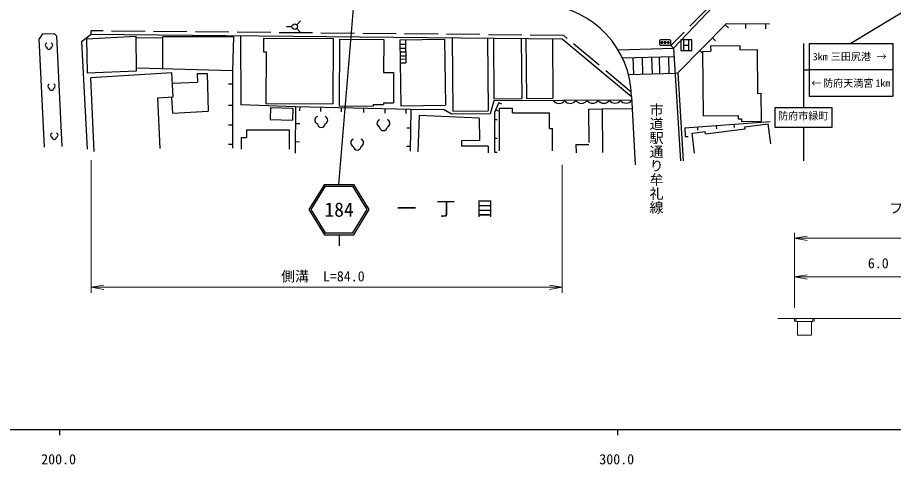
# Model space of a CAD drawing. Units: millimetres, scale not verified. Extents: x 40000 to 680000, y 20000 to 380000.
# Drawn here: x 260480 to 417431, y 198715 to 278900 of the extents above; entities that cross this region are included whole.
import ezdxf
from ezdxf.enums import TextEntityAlignment as Align

# ---------------------------------------------------------------- set-up
doc = ezdxf.new("R2010")
doc.units = ezdxf.units.MM
doc.header["$LTSCALE"] = 1000
doc.linetypes.add('DASHED', pattern=[7.5, 6, -1.5])
for name, color, linetype, lineweight in [('M-BGD', 7, 'Continuous', 25), ('M-BGD-EXST', 7, 'Continuous', 25), ('M-STR-HTXT', 7, 'Continuous', 13), ('M-STR-STRC', 7, 'Continuous', 25), ('M-TTL-BAND', 7, 'Continuous', 25)]:
    doc.layers.add(name, color=color, linetype=linetype, lineweight=lineweight)
doc.layers.add('M-BMK-HTXT', color=7, linetype='Continuous')
doc.styles.add('@ＭＳ ゴシック', font='')
doc.styles.add('ＭＳ ゴシック', font='')
doc.styles.get('@ＭＳ ゴシック').set_extended_font_data('@MS Gothic')
doc.styles.get('ＭＳ ゴシック').set_extended_font_data('MS Gothic')

# ---------------------------------------------------------------- blocks, each defined once
blk = doc.blocks.new('open_arrow')
at = {"color": 0, "linetype": 'Continuous', "lineweight": -2}
blk.add_lwpolyline([(7.5, 1.25), (0, 0), (7.5, -1.25)], dxfattribs=at)

msp = doc.modelspace()

# ---------------------------------------------------------------- hatches: boundary and pattern name
at = {"layer": 'M-BGD-EXST'}
for points in [[(376088, 274412, 1), (375789, 274412, 1)], [(376663, 274412, 1), (376363, 274412, 1)], [(377237, 274412, 1), (376937, 274412, 1)]]:
    msp.add_hatch(color=256, dxfattribs=at).paths.add_polyline_path(points)

# ---------------------------------------------------------------- linework, layer by layer
at = {"layer": 'M-BGD', "linetype": 'DASHED'}
for p, q in [((385200, 281581), (377523, 273861)), ((358342, 275682), (273688, 276504)), ((370459, 265492), (358342, 275682)), ((362793, 262469), (365206, 262493)), ((362793, 262469), (362856, 256122)), ((360536, 256099), (362856, 256122)), ((360536, 256099), (360551, 254621))]:
    msp.add_line(p, q, dxfattribs=at)
at = {"layer": 'M-BGD'}
for p, q in [((378044, 273369), (385324, 281079)), ((378790, 268950), (387512, 277841)), ((387512, 277841), (395228, 277759)), ((390995, 276928), (391004, 277804)), ((273682, 275905), (273688, 276504)), ((387268, 277592), (387843, 277028)), ((394556, 276890), (394565, 277766)), ((264950, 275985), (264348, 275096)), ((265289, 255614), (264348, 275096)), ((264950, 275985), (267057, 276015)), ((267057, 276015), (267514, 275579)), ((268471, 255768), (267514, 275579)), ((271944, 274600), (273682, 275905)), ((272829, 275046), (281763, 275538)), ((272829, 275046), (272965, 268979)), ((273682, 275905), (358059, 275078)), ((281785, 269318), (281763, 275538)), ((286493, 275221), (281764, 275246)), ((299155, 275415), (286493, 275423)), ((286512, 269730), (286493, 275423)), ((299155, 275415), (298972, 269401)), ((300408, 275643), (300521, 263239)), ((304568, 275185), (304555, 272732)), ((304568, 275185), (317045, 275118)), ((317045, 275118), (316982, 263402)), ((318161, 274992), (318108, 263041)), ((318161, 274992), (326104, 274957)), ((326104, 274957), (326078, 269021)), ((328990, 274897), (337014, 275015)), ((328990, 274897), (329164, 263082)), ((330020, 274912), (330081, 270792)), ((337014, 275015), (337188, 263200)), ((338352, 275271), (338468, 262082)), ((344716, 275209), (344831, 262138)), ((345746, 275199), (345841, 264337)), ((350722, 275150), (350816, 264381)), ((351566, 275142), (351661, 264389)), ((356332, 275095), (356425, 264431)), ((358059, 275078), (370489, 264724)), ((384992, 275273), (385567, 274709)), ((271944, 274600), (272964, 255285)), ((329002, 274125), (330032, 274140)), ((329012, 273389), (330042, 273404)), ((377523, 273861), (378044, 273369)), ((378044, 273369), (379262, 253178)), ((384662, 273800), (389909, 273873)), ((384662, 273800), (384675, 272843)), ((389909, 273873), (389920, 273096)), ((389920, 273096), (392982, 273138)), ((392982, 273138), (393091, 265292)), ((304555, 272732), (305024, 272729)), ((305024, 272729), (304975, 263467)), ((329022, 272740), (330052, 272755)), ((329032, 272032), (330062, 272048)), ((382722, 272959), (383190, 272499)), ((383186, 272822), (384675, 272843)), ((383186, 272822), (383346, 261246)), ((329041, 271444), (330071, 271459)), ((329051, 270776), (330081, 270792)), ((272965, 268979), (281785, 269318)), ((288142, 268994), (273613, 268072)), ((281985, 269849), (298972, 269401)), ((288345, 264644), (288142, 268994)), ((292672, 268834), (294451, 268841)), ((292672, 268834), (292719, 267326)), ((294451, 268841), (294665, 262087)), ((298972, 269401), (298970, 255468)), ((326078, 269021), (327864, 269013)), ((327864, 269013), (327840, 263592)), ((378313, 268901), (378790, 268950)), ((378790, 268950), (379740, 253207)), ((274227, 254873), (273613, 268072)), ((288231, 267090), (292719, 267326)), ((298311, 266999), (298972, 266999)), ((393091, 265292), (393667, 265300)), ((393667, 265300), (393736, 260320)), ((285595, 264516), (288345, 264644)), ((286018, 255421), (285595, 264516)), ((288287, 261751), (288150, 264634)), ((345828, 263922), (345176, 261641)), ((370524, 264048), (345828, 263922)), ((345841, 264337), (350816, 264381)), ((351661, 264389), (356425, 264431)), ((370489, 264724), (371129, 252461)), ((298310, 263187), (298971, 263187)), ((310272, 262884), (300521, 263239)), ((304975, 263467), (316982, 263402)), ((305781, 262742), (305740, 260586)), ((305781, 262742), (309812, 262664)), ((309812, 262664), (309770, 260508)), ((310272, 262884), (310201, 254569)), ((330977, 262387), (310272, 262884)), ((311089, 262128), (311107, 262864)), ((314830, 262038), (314848, 262775)), ((318108, 263041), (324232, 263014)), ((318528, 261949), (318546, 262686)), ((322517, 261854), (322535, 262590)), ((324233, 263303), (324232, 263014)), ((324233, 263303), (326065, 263295)), ((326066, 263600), (326065, 263295)), ((326066, 263600), (327840, 263592)), ((326351, 261762), (326369, 262498)), ((329164, 263082), (337188, 263200)), ((330088, 261672), (330106, 262408)), ((330977, 262387), (330833, 254942)), ((336900, 262324), (330977, 262387)), ((338261, 261580), (336900, 262324)), ((338468, 262082), (344831, 262138)), ((346720, 263625), (345926, 261849)), ((346146, 262340), (346602, 262136)), ((346720, 263625), (347177, 263421)), ((346813, 262651), (349157, 262654)), ((346823, 254966), (346813, 262651)), ((349158, 261807), (349157, 262654)), ((365206, 262493), (370600, 262591)), ((365206, 262493), (365284, 254668)), ((288287, 261751), (294665, 262087)), ((305740, 260586), (309770, 260508)), ((332475, 261313), (332188, 254827)), ((343212, 260848), (332475, 261313)), ((345176, 261641), (338261, 261580)), ((343212, 260848), (343234, 256819)), ((345926, 261849), (345957, 254726)), ((345932, 260576), (346411, 260579)), ((349158, 261807), (355794, 261816)), ((355798, 259001), (355794, 261816)), ((383346, 261246), (389587, 261332)), ((389587, 261332), (389596, 260718)), ((389596, 260718), (390214, 260726)), ((390214, 260726), (390221, 260271)), ((298310, 259645), (298971, 259645)), ((310247, 259878), (311061, 259871)), ((330248, 259131), (330914, 259118)), ((355798, 259001), (356354, 259002)), ((356359, 254978), (356354, 259002)), ((380046, 259124), (395365, 260251)), ((380046, 259124), (380086, 257563)), ((382299, 259290), (382345, 258666)), ((385648, 259536), (385694, 258912)), ((388832, 259770), (388878, 259146)), ((390221, 260271), (393736, 260320)), ((390790, 259309), (394978, 259834)), ((390839, 258919), (390790, 259309)), ((395427, 256247), (394978, 259834)), ((301519, 258741), (309126, 258756)), ((301519, 258741), (301521, 257354)), ((309126, 258756), (309133, 255277)), ((380086, 257563), (380655, 257578)), ((381332, 258124), (383717, 258423)), ((381781, 254537), (381332, 258124)), ((383766, 258032), (383717, 258423)), ((383766, 258032), (390839, 258919)), ((298309, 256175), (298970, 256174)), ((300538, 257352), (301521, 257354)), ((300538, 257352), (300542, 255260)), ((310219, 256629), (311033, 256622)), ((330184, 255840), (330850, 255827)), ((343234, 256819), (340012, 256802)), ((340012, 256802), (340017, 255813)), ((344791, 255839), (340017, 255813)), ((344791, 255839), (344798, 254625)), ((345946, 257273), (346426, 257275)), ((345957, 254726), (346437, 254728))]:
    msp.add_line(p, q, dxfattribs=at)
for centre, radius, start, end in [((262626, 276065), 6064, 101.04501, 182.16706), ((357521, 264732), 1250, 217.16247, 323.42268), ((359521, 264742), 1250, 217.16247, 323.42268), ((361521, 264752), 1250, 217.16247, 323.42268), ((363521, 264762), 1250, 217.16247, 323.42268), ((365521, 264773), 1250, 217.16247, 323.42268), ((367520, 264783), 1250, 217.16247, 323.42268), ((369520, 264793), 1250, 217.16247, 323.42268)]:
    msp.add_arc(centre, radius, start, end, dxfattribs=at)
at = {"layer": 'M-BGD-EXST'}
for p, q in [((310500, 277602), (311198, 278299)), ((309658, 277253), (308672, 277253)), ((310500, 276904), (311198, 276207)), ((375514, 274712), (375514, 274113)), ((377312, 274912), (375714, 274912)), ((377512, 274113), (377512, 274712)), ((375714, 273913), (377312, 273913))]:
    msp.add_line(p, q, dxfattribs=at)
for points in [[(376088, 274412, 1), (375789, 274412, 1)], [(376663, 274412, 1), (376363, 274412, 1)], [(377237, 274412, 1), (376937, 274412, 1)]]:
    msp.add_lwpolyline(points, format="xyb", close=True, dxfattribs=at)
for centre, radius in [((310151, 277253), 493), ((375938, 274412), 150), ((376513, 274412), 150), ((377087, 274412), 150)]:
    msp.add_circle(centre, radius, dxfattribs=at)
for centre, radius, start, end in [((375714, 274712), 200, 90, 180), ((377312, 274712), 200, 0, 90), ((265854, 273951), 401, 109.56481, 250.43519), ((266120, 273596), 401, 183.27315, 356.72685), ((266386, 273951), 401, 289.56481, 70.43519), ((375714, 274113), 200, 180, 270), ((377312, 274113), 200, 270, 0), ((266303, 266595), 401, 109.56481, 250.43519), ((266835, 266595), 401, 289.56481, 70.43519), ((266569, 266240), 401, 183.27315, 356.72685), ((314436, 260483), 696, 109.56481, 250.43519), ((315359, 260483), 696, 289.56481, 70.43519), ((325586, 259913), 696, 109.56481, 250.43519), ((326508, 259913), 696, 289.56481, 70.43519), ((314898, 259867), 696, 183.27315, 356.72685), ((326047, 259296), 696, 183.27315, 356.72685), ((266802, 257793), 401, 109.56481, 250.43519), ((267068, 257438), 401, 183.27315, 356.72685), ((267334, 257793), 401, 289.56481, 70.43519), ((320881, 256434), 696, 109.56481, 250.43519), ((321803, 256434), 696, 289.56481, 70.43519), ((321342, 255818), 696, 183.27315, 356.72685)]:
    msp.add_arc(centre, radius, start, end, dxfattribs=at)
at = {"layer": 'M-STR-HTXT'}
for p, q in [((273682, 253327), (273682, 229508)), ((358059, 252500), (358059, 229508)), ((399712, 226886), (399712, 240287)), ((399712, 239287), (519712, 239287)), ((399712, 232361), (429712, 232361)), ((273682, 230508), (358059, 230508)), ((396712, 224886), (429712, 224886)), ((399712, 224886), (399712, 224386)), ((399962, 224886), (399962, 224386)), ((402962, 224886), (402962, 224386)), ((403212, 224886), (403212, 224386)), ((399962, 224386), (402962, 224386)), ((400212, 224386), (400212, 221886)), ((402712, 224386), (402712, 221886)), ((400212, 221886), (402712, 221886))]:
    msp.add_line(p, q, dxfattribs=at)
at = {"layer": 'M-STR-STRC'}
for p, q in [((427938, 285210), (409802, 274249)), ((318072, 248943), (320747, 281240)), ((379324, 274915), (379324, 272960)), ((381279, 274915), (379324, 274915)), ((379813, 274817), (379813, 273058)), ((380791, 273058), (380791, 274817)), ((381279, 272960), (381279, 274915)), ((368084, 273111), (378044, 273369)), ((379813, 273938), (380791, 273938)), ((401302, 274249), (401302, 262749)), ((402302, 274249), (417302, 274249)), ((402302, 274249), (402302, 264749)), ((417302, 274249), (417302, 264749)), ((368869, 271647), (378133, 271887)), ((370749, 271696), (370826, 268707)), ((372395, 271738), (372473, 268750)), ((374091, 271782), (374168, 268793)), ((375450, 271818), (375527, 268829)), ((377103, 271860), (377181, 268872)), ((379324, 272960), (381279, 272960)), ((369948, 268684), (378313, 268901)), ((401302, 269499), (402302, 269499)), ((417302, 269499), (402302, 269499)), ((417302, 264749), (402302, 264749)), ((396247, 262749), (406358, 262749)), ((396247, 259172), (396247, 262749)), ((406358, 262749), (406358, 259172)), ((406358, 259172), (396247, 259172)), ((401302, 259172), (401302, 253172)), ((315458, 248943), (312694, 244443)), ((315626, 248643), (313046, 244443)), ((315458, 248943), (320730, 248943)), ((315626, 248643), (320563, 248643)), ((323142, 244443), (320563, 248643)), ((323494, 244443), (320730, 248943)), ((312694, 244443), (315458, 239943)), ((313046, 244443), (315626, 240243)), ((320563, 240243), (323142, 244443)), ((320730, 239943), (323494, 244443)), ((315626, 240243), (320563, 240243)), ((315458, 239943), (320730, 239943)), ((318094, 239943), (318094, 237943))]:
    msp.add_line(p, q, dxfattribs=at)
msp.add_arc((353690, 264444), 16802, 0.95388, 85.22003, dxfattribs=at)
at = {"layer": 'M-TTL-BAND'}
for p, q in [((40000, 205000), (579000, 205000)), ((268000, 205000), (268000, 204000)), ((368000, 205000), (368000, 204000))]:
    msp.add_line(p, q, dxfattribs=at)

# ---------------------------------------------------------------- block references
at = {"layer": 'M-STR-HTXT', "xscale": 300, "yscale": 300}
for p in [(399712, 239287), (399712, 232361), (273682, 230508)]:
    msp.add_blockref('open_arrow', p, dxfattribs=at)
at = {"layer": 'M-STR-HTXT', "xscale": 300, "yscale": 300, "rotation": 180}
msp.add_blockref('open_arrow', (358059, 230508), dxfattribs=at)

# ---------------------------------------------------------------- texts
at = {"layer": 'M-BMK-HTXT', "style": '@ＭＳ ゴシック'}
msp.add_text('市道駅通り牟礼線', height=1833, rotation=270, dxfattribs=at).set_placement((374953, 253585), align=Align.MIDDLE_CENTER)
at = {"layer": 'M-BMK-HTXT', "style": 'ＭＳ ゴシック'}
msp.add_text('一\u3000丁\u3000目', height=2566, dxfattribs=at).set_placement((337218, 244672), align=Align.MIDDLE_CENTER)
at = {"layer": 'M-STR-HTXT', "style": 'ＭＳ ゴシック'}
for s, p in [('フェンス', (421666, 243235)), ('側溝\u3000L=84.0', (315191, 231008))]:
    msp.add_text(s, height=1833, dxfattribs=at).set_placement(p, align=Align.BOTTOM_CENTER)
msp.add_text('6.0', height=1833, dxfattribs=at).set_placement((412837, 233361), align=Align.BOTTOM_LEFT)
at = {"layer": 'M-STR-STRC', "style": 'ＭＳ ゴシック'}
for s, height, p in [('3km', 1320, (404302, 271874)), ('三田尻港', 1320, (409802, 271874)), ('→', 1320, (415302, 271874)), ('←', 1320, (403603, 267124)), ('防府天満宮', 1320, (409336, 267124)), ('1km', 1320, (415535, 267124)), ('184', 2566, (318094, 244443))]:
    msp.add_text(s, height=height, dxfattribs=at).set_placement(p, align=Align.MIDDLE_CENTER)
msp.add_text('防府市緑町', height=1320, dxfattribs=at).set_placement((396771, 261890), align=Align.TOP_LEFT)
at = {"layer": 'M-TTL-BAND', "style": 'ＭＳ ゴシック'}
for s, p in [('200.0', (267844, 198195)), ('300.0', (367844, 198195))]:
    msp.add_text(s, height=1833, dxfattribs=at).set_placement(p, align=Align.BOTTOM_CENTER)

doc.saveas('drawing.dxf')
